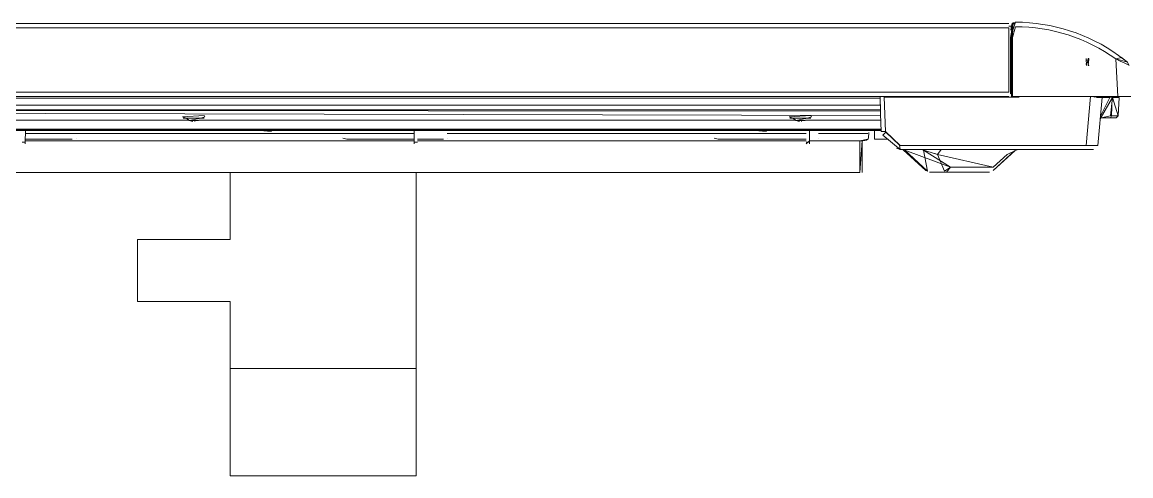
# Model space of a CAD drawing. Header units: millimetres. Extents: x 521 to 148073, y -17811 to 32040.
# Drawn here: x 60243 to 60802, y 9329 to 9558 of the extents above; entities that cross this region are included whole.
import ezdxf

# ---------------------------------------------------------------- set-up
doc = ezdxf.new("R2010")
doc.units = ezdxf.units.MM
doc.layers.add('Datové rozvody', color=6, linetype='Continuous')
doc.layers.add('PDF_Geometrie', color=7, linetype='Continuous', true_color=0xbdbdbd)

# ---------------------------------------------------------------- blocks, each defined once
blk = doc.blocks.new('projektor')
at = {"layer": 'PDF_Geometrie', "lineweight": 13}
for points in [[(85733.98, 14135.77), (85733.98, 16031.84)], [(85736.12, 14135.77), (85736.12, 16031.84)], [(85767.71, 14135.77), (85767.71, 16031.84)], [(85769.81, 14135.77), (85769.81, 16031.84)], [(85717.35, 14198.32), (85717.35, 15969.28)], [(85717.38, 15969.28), (85717.38, 14198.33)], [(85717.78, 15969.27), (85717.78, 14198.34)], [(85718.01, 14198.35), (85718.01, 15969.26)], [(85727.5, 15968.93), (85727.5, 15085.41), (85726.79, 14198.65)], [(85733.14, 14198.88), (85733.14, 15968.73)], [(85722.32, 14537.68), (85722.32, 15629.93)], [(85727.5, 15085.41), (85726.79, 15085.41), (85724.58, 14198.58)], [(85729.71, 14198.76), (85729.71, 15082.57), (85726.79, 15085.41)], [(85727.5, 15082.2), (85727.5, 14198.68)], [(85696.68, 14207.58), (85712.21, 14207.58), (85696.68, 14208.76), (85696.68, 15028.41)], [(85710.85, 14617.83), (85711.57, 14617.82)], [(85717.35, 14617.72), (85711.57, 14617.82), (85711.57, 14619.35)], [(85712.16, 14427.21), (85712.16, 14617.81)], [(85712.18, 14427.21), (85712.18, 14617.81)], [(85713, 14594.82), (85713, 14617.79)], [(85715.85, 14617.74), (85715.85, 14593.07)], [(85717.09, 14617.34), (85717.35, 14617.33)], [(85713.5, 14592.95), (85713.5, 14592.95)], [(85715.81, 14593.07), (85715.81, 14462.06)], [(85723.29, 14540.38), (85723.29, 14530.12)], [(85722.25, 14534.78), (85721.69, 14534.73)], [(85722.32, 14240.34), (85722.32, 14532.82)], [(85716.87, 14497.22), (85717.35, 14502.92)], [(85713, 14460.31), (85713.5, 14462.18)], [(85713, 14427.22), (85713, 14460.31)], [(85715.85, 14462.06), (85715.85, 14427.27)], [(85711.57, 14427.2), (85710.85, 14427.19)], [(85717.35, 14427.3), (85711.57, 14427.2), (85711.57, 14425.66), (85711.57, 14427.2)], [(85712.16, 14235.05), (85712.16, 14425.65)], [(85712.18, 14235.05), (85712.18, 14425.65)], [(85713, 14412.78), (85713, 14425.64)], [(85713.5, 14410.91), (85713.5, 14410.91)], [(85715.81, 14411.03), (85715.81, 14280.02)], [(85715.85, 14411.03), (85715.81, 14411.03)], [(85717.35, 14367.14), (85717.12, 14367.14)], [(85713, 14278.27), (85713.5, 14280.14)], [(85713, 14235.07), (85713, 14278.27)], [(85715.85, 14280.02), (85715.85, 14235.12)], [(85716.87, 14254.5), (85717.35, 14260.2)], [(85723.29, 14243.04), (85723.29, 14232.79)], [(85722.25, 14237.44), (85721.69, 14237.39)], [(85712.16, 14208.61), (85712.16, 14233.5), (85710.85, 14235.03)], [(85710.85, 14233.52), (85711.57, 14233.51)], [(85717.35, 14233.41), (85711.57, 14233.51), (85711.57, 14235.04)], [(85712.18, 14208.61), (85712.18, 14233.5)], [(85722.32, 14198.5), (85722.32, 14235.49)], [(85713.5, 14228.87), (85713.5, 14228.87)], [(85715.81, 14228.99), (85715.81, 14204.92)], [(85715.85, 14228.99), (85715.81, 14228.99)], [(85712.16, 14208.76), (85696.68, 14208.76)], [(85713.55, 14204.56), (85713.15, 14204.7), (85712.86, 14204.98), (85712.6, 14205.48), (85712.36, 14206.35), (85712.22, 14207.36), (85712.17, 14208.38), (85712.16, 14208.61)], [(85713.08, 14205.07), (85712.18, 14208.61)], [(85713.55, 14204.56), (85716.28, 14204.42)], [(85717.35, 14201.54), (85713.1, 14201.54)], [(85713.1, 14195.44), (85713.1, 14201.54)], [(85716.8, 14198.3), (85725.5, 14198.61), (85733.72, 14198.9), (85726.62, 14198.65)], [(85708.72, 14190.75), (85708.03, 14189), (85710.15, 14189.35), (85716.44, 14196.09), (85715.01, 14197.49)], [(85708.03, 14094.19), (85708.03, 14097.92), (85708.03, 14189), (85715.01, 14197.49)], [(85716.8, 14198.3), (85716.8, 14196.25), (85710.02, 14189)], [(85716.44, 14196.09), (85710.16, 14189.35)], [(85733.72, 14196.84), (85716.8, 14196.25)], [(85733.72, 14196.84), (85733.72, 14130.68)], [(85710.02, 14189), (85710.02, 14097.92)], [(85697.62, 14176.43), (85697.38, 14175.7), (85707.59, 14186.79)], [(85697.62, 14176.43), (85707.83, 14187.52)], [(85707.83, 14187.52), (85707.94, 14187.65), (85708.03, 14187.82)], [(85708.03, 14168.91), (85705.6, 14170.73), (85706.1, 14172.04), (85705.6, 14170.73), (85708.03, 14178.61)], [(85696.94, 14166.24), (85696.94, 14174.69)], [(85696.94, 14166.24), (85699.37, 14164.43)], [(85696.94, 14145.21), (85696.94, 14166.24)], [(85699.37, 14164.43), (85699.37, 14143.39), (85705.6, 14170.73), (85697.38, 14167.26)], [(85697.38, 14167.26), (85699.37, 14164.43)], [(85708.03, 14131.16), (85707.3, 14132.96), (85697.62, 14143.47)], [(85707.35, 14132.9), (85697.62, 14143.47)], [(85707.35, 14132.9), (85705.6, 14136.64), (85699.37, 14143.39)], [(85699.37, 14143.39), (85705.6, 14136.63)], [(85768.2, 14133.75), (85762.89, 14134.03), (85733.98, 14134.03), (85733.98, 14134.54), (85762.88, 14134.54)], [(85733.98, 14075.97), (85733.98, 14082.38), (85733.98, 14075.97), (85733.98, 14134.03)], [(85735.26, 14134.93), (85762.87, 14134.93), (85770.42, 14132.49)], [(85767.71, 14135.77), (85736.12, 14135.77)], [(85766.51, 14134.73), (85766.98, 14134.71), (85767.37, 14134.68), (85767.9, 14134.65), (85768.32, 14134.62), (85768.46, 14134.61), (85768.49, 14134.48), (85768.57, 14134.35), (85768.69, 14134.26), (85768.83, 14134.23), (85766.51, 14134.59), (85766.51, 14134.52), (85766.51, 14134.46), (85766.51, 14134.41), (85766.51, 14134.38), (85766.51, 14134.35), (85762.87, 14134.91), (85762.87, 14134.78), (85762.87, 14134.67), (85762.87, 14134.59), (85762.88, 14134.55), (85762.88, 14134.54), (85769.93, 14134.17), (85768.2, 14134.26), (85762.88, 14134.54), (85762.89, 14134.03)], [(85762.88, 14134.54), (85768.2, 14134.26)], [(85768.2, 14132.49), (85762.89, 14134.03)], [(85770.42, 14133.66), (85768.2, 14133.75), (85769.93, 14134.17), (85766.52, 14134.73)], [(85768.46, 14135.77), (85768.46, 14134.61), (85770.42, 14132.49)], [(85709.91, 14092.14), (85710.02, 14097.92)], [(85710.02, 14097.92), (85733.98, 14095.82)], [(85733.52, 14090.08), (85709.91, 14092.14)], [(85723.45, 14083.19), (85724.42, 14082.16), (85724.42, 14085.5), (85733.55, 14085.08), (85733.55, 14085.2), (85733.49, 14081.69), (85733.54, 14084.93), (85733.54, 14085.02), (85722.98, 14091), (85724.38, 14090.88), (85724.03, 14090.86), (85723.6, 14090.7), (85723.45, 14090.49), (85724.38, 14090.88), (85733.55, 14086.2), (85733.55, 14087.73), (85733.56, 14088.64), (85733.56, 14089.58), (85733.56, 14090.04), (85733.56, 14090.07), (85733.52, 14090.08)], [(85733.66, 14084.22), (85733.49, 14084.23), (85733.54, 14085.02), (85733.88, 14087.7), (85733.88, 14088.89), (85733.88, 14089.66), (85733.88, 14089.92), (85733.69, 14093.81), (85733.98, 14094.55)], [(85733.65, 14085.74), (85733.79, 14085.71), (85733.78, 14083.32)], [(85733.98, 14087.78), (85733.78, 14087), (85734.02, 14082.37)], [(85723.45, 14083.19), (85723.45, 14083.16), (85724.47, 14082.13), (85733.49, 14081.66)], [(85723.45, 14083.16), (85724.42, 14082.14), (85733.49, 14081.66)], [(85723.45, 14083.16), (85723.45, 14083.16)], [(85733.98, 14082.38), (85752.37, 14083.35)], [(85749.11, 14076.76), (85750.79, 14077.62), (85752.37, 14083.35), (85753.06, 14080.5), (85751.96, 14079.08), (85751.27, 14078.21), (85750.92, 14077.77), (85750.79, 14077.62), (85749.26, 14077), (85749.62, 14077.65), (85750.3, 14078.97), (85751.35, 14081.12), (85752.37, 14083.35)], [(85750.79, 14077.62), (85754.15, 14081.98)]]:
    blk.add_lwpolyline(points, dxfattribs=at)
for points in [[(85663.8, 14517.34), (85663.8, 14562.86), (85633.46, 14562.86), (85633.46, 14517.34), (85600.58, 14517.34), (85600.58, 14426.3), (85696.68, 14426.3), (85696.68, 14517.34)], [(85722.25, 14537.51), (85721.68, 14535.77), (85722.25, 14537.51), (85722.23, 14532.98), (85722.25, 14532.99)], [(85723.29, 14538.78), (85722.23, 14537.53), (85723.29, 14531.72), (85723.94, 14529.78), (85724.58, 14530.12), (85723.94, 14540.72)], [(85600.58, 14517.34), (85548.02, 14517.34), (85548.02, 14426.3), (85600.58, 14426.3)], [(85723.29, 14241.45), (85722.23, 14240.19), (85723.29, 14234.38), (85723.94, 14232.45), (85724.58, 14232.79), (85723.94, 14243.39)], [(85722.25, 14240.18), (85721.68, 14238.44), (85722.23, 14240.19), (85722.25, 14235.66)], [(85707.59, 14186.79), (85697.38, 14175.7), (85707.59, 14177.59), (85699.37, 14164.43)], [(85735.26, 14134.54), (85735.26, 14134.56), (85735.26, 14134.62), (85735.26, 14134.72), (85735.26, 14134.84)], [(85762.88, 14134.54), (85762.87, 14134.55), (85762.87, 14134.59), (85762.87, 14134.67), (85762.87, 14134.78), (85762.87, 14134.91)], [(85751.75, 14096.94), (85751.75, 14097.88), (85752.55, 14097.93), (85749.18, 14097.75), (85749.99, 14097.79), (85751.75, 14096.51), (85751.75, 14096.94), (85752.55, 14096.94), (85752.55, 14096.51), (85749.18, 14096.94), (85749.18, 14096.51), (85749.99, 14096.94)], [(85723.45, 14083.19), (85723.45, 14085.5), (85723.45, 14086), (85724.42, 14085.5), (85724.42, 14082.16), (85733.55, 14085.02), (85724.42, 14086), (85723.45, 14090.49)], [(85733.98, 14092.46), (85733.5, 14092.74), (85733.51, 14090.09), (85733.51, 14090.08)], [(85733.65, 14085.74), (85733.64, 14085.75), (85733.64, 14085.8), (85733.64, 14085.86), (85733.64, 14085.94), (85733.65, 14085.99), (85733.79, 14086.99), (85733.79, 14083.32), (85733.64, 14084.41), (85733.64, 14084.48), (85733.64, 14084.54), (85733.64, 14084.57), (85733.65, 14084.58)]]:
    blk.add_lwpolyline(points, close=True, dxfattribs=at)
for centre, radius, start, end in [((85683.8, 14132.56), 84.4, 324.3357, 359.9523), ((85683.67, 14132.56), 86.74, 324.3359, 359.9517)]:
    blk.add_arc(centre, radius, start, end, dxfattribs=at)

msp = doc.modelspace()

# ---------------------------------------------------------------- block references
at = {"layer": 'Datové rozvody', "xscale": 1.027900945623324, "yscale": 1.027900945623324, "zscale": 1.027900945623324, "rotation": 90.00000000000024}
msp.add_blockref('projektor', (75270.29, -78605.57), dxfattribs=at)

doc.saveas('drawing.dxf')
